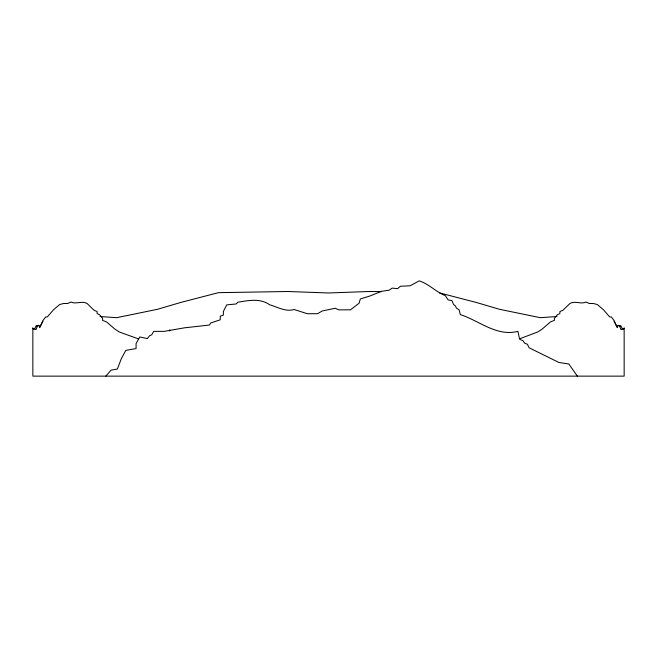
<?xml version="1.0" encoding="UTF-8"?>
<svg xmlns="http://www.w3.org/2000/svg" width="657" height="657" viewBox="0 0 657 657"><rect width="100%" height="100%" fill="white"/><g stroke="black" fill="none" stroke-linecap="round" stroke-linejoin="round"><path stroke-width="0.99" d="M169.687 331.005L169.777 329.863M520.27 338.552L537.557 332.048L542.107 329.132L550.492 321.873L554.385 320.411L554.385 318.382L557.308 314.818L559.904 313.52L559.904 311.525L562.794 310.367L569.939 303.468C575.187 300.504 580.944 304.544 585.978 302.048L589.452 303.509L593.402 303.509L597.336 304.528L603.438 309.743L609.688 316.929L611.314 316.929L614.073 320.55L617.284 327.712L617.892 325.42L619.296 325.42L620.939 329.535L623.624 328.968L624.15 328.065L624.15 376.132L32.85 376.132L32.85 328.065L33.376 328.968L36.061 329.535L37.704 325.42L39.108 325.42L39.716 327.712L42.927 320.55L45.686 316.929L47.312 316.929L53.562 309.743L59.664 304.528L63.598 303.509L67.548 303.509L71.022 302.048C76.056 304.544 81.813 300.504 87.061 303.468L94.206 310.367L97.096 311.525L97.096 313.52L99.692 314.818L102.615 318.382L102.615 320.411L106.508 321.873L114.893 329.132L119.443 332.048L138.684 338.987M624.15 328.065L623.739 328.722L622.261 328.722L620.668 325.412L619.962 326.496M105.851 376.132L111.049 370.162L117.406 369.012L121.266 358.788L125.774 350.411L136.081 348.563L136.081 343.627L139.719 336.959L147.398 338.56L149.492 335.826L151.726 334.783L153.697 331.366L164.201 331.366L184.428 327.835L209.419 325.034L210.798 322.957L220.235 319.811L220.235 316.189L223.372 315.13L223.372 311.475L226.714 304.881L236.044 303.986L238.015 302.171C248.699 300.471 260.156 297.999 269.698 304.791C277.509 307.041 285.828 312.108 294.131 309.504L307.287 313.718L317.545 313.718L322.283 310.95L335.284 308.256L338.651 309.833L350.501 309.833L359.075 303.214L360.332 298.951L369.932 296.003L381.569 291.289L389.108 290.222L392.221 288.111L397.584 288.669L400.409 286.255L410.099 285.787L419.207 280.868C428.947 283.939 435.969 291.963 445.331 295.642L448.131 299.871L451.95 300.651L453.568 304.495L455.449 305.957L456.336 307.977L459.161 309.956L460.327 314.604C479.503 320.821 496.437 336.77 517.938 331.374L519.588 339.258L522.923 340.655L524.672 343.217L527.366 344.227L529.205 347.824L558.959 362.492L568.863 363.994L577.339 376.132M42.984 321.24L40.011 326.816L38.122 325.355M557.013 316.526L540.292 317.684L499.394 309.275L476.35 302.475L439.5 292.907M618.878 325.355L616.989 326.816L614.016 321.24M381.462 291.601L369.168 291.503L328.5 292.981L287.832 291.503L218.469 292.661L180.675 302.466L157.606 309.275L116.708 317.684L99.987 316.526M37.038 326.496L36.332 325.412L34.739 328.722L33.261 328.722L32.85 328.065"/></g></svg>
